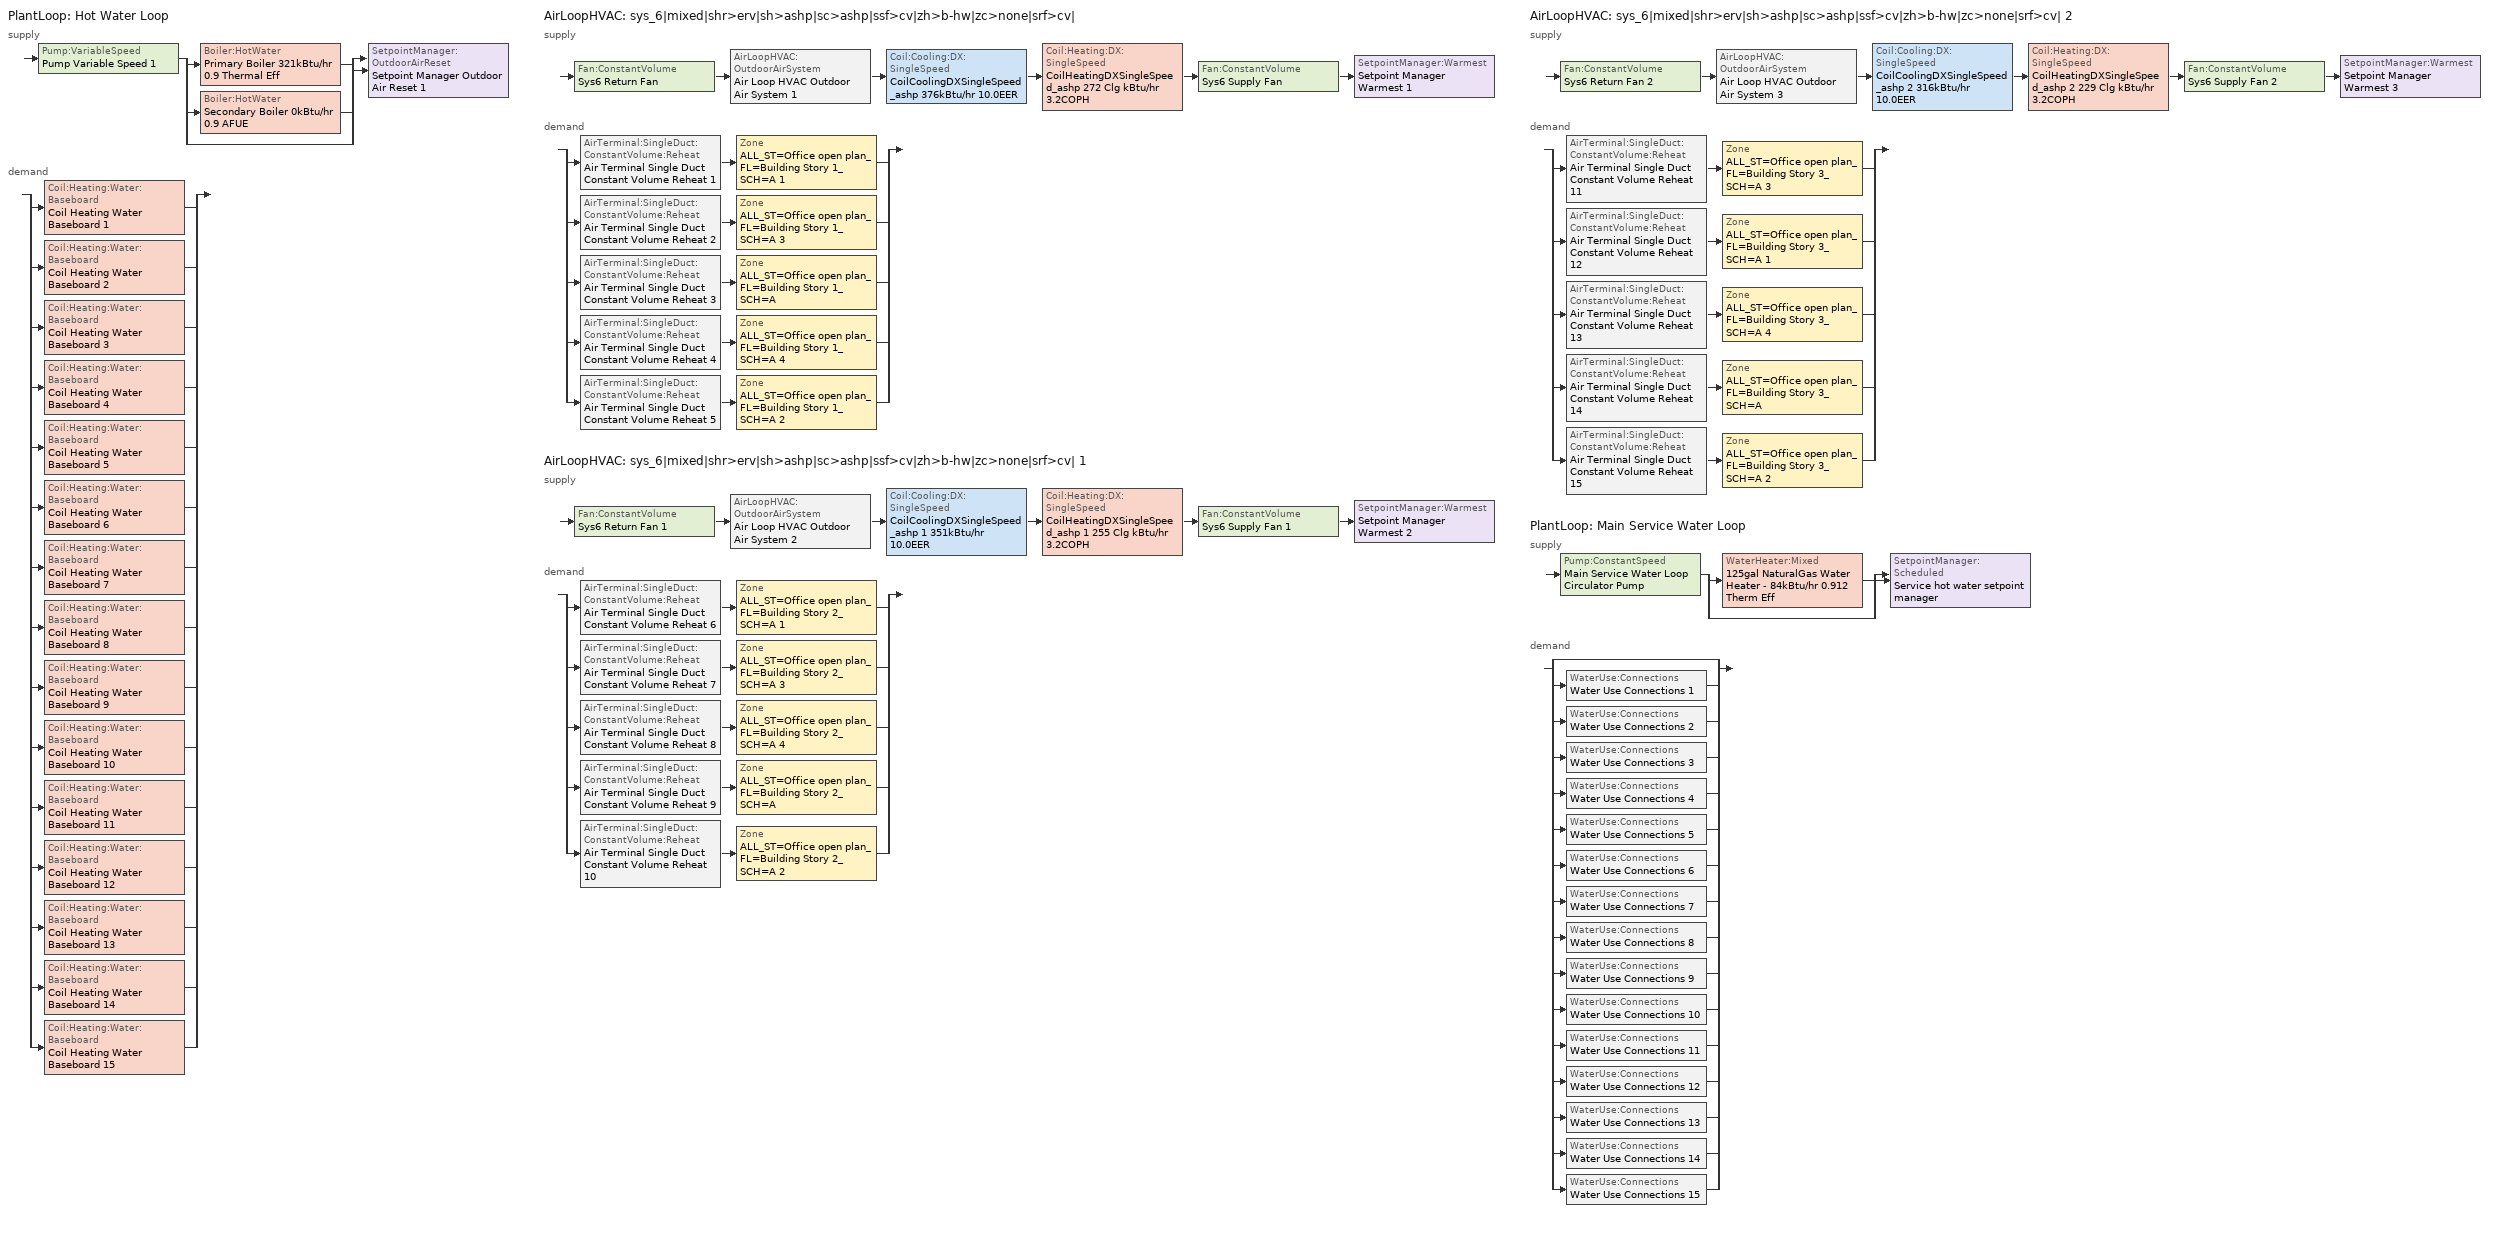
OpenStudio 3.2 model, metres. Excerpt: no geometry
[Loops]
PlantLoop 'Hot Water Loop'
 supply: Pump:VariableSpeed 'Pump Variable Speed 1' > split
  | Boiler:HotWater 'Primary Boiler 321kBtu/hr 0.9 Thermal Eff'
  | Boiler:HotWater 'Secondary Boiler 0kBtu/hr 0.9 AFUE'
  | bypass
  join > SetpointManager:OutdoorAirReset 'Setpoint Manager Outdoor Air Reset 1'
 demand: split
  | Coil:Heating:Water:Baseboard 'Coil Heating Water Baseboard 1'
  | Coil:Heating:Water:Baseboard 'Coil Heating Water Baseboard 2'
  | Coil:Heating:Water:Baseboard 'Coil Heating Water Baseboard 3'
  | Coil:Heating:Water:Baseboard 'Coil Heating Water Baseboard 4'
  | Coil:Heating:Water:Baseboard 'Coil Heating Water Baseboard 5'
  | Coil:Heating:Water:Baseboard 'Coil Heating Water Baseboard 6'
  | Coil:Heating:Water:Baseboard 'Coil Heating Water Baseboard 7'
  | Coil:Heating:Water:Baseboard 'Coil Heating Water Baseboard 8'
  | Coil:Heating:Water:Baseboard 'Coil Heating Water Baseboard 9'
  | Coil:Heating:Water:Baseboard 'Coil Heating Water Baseboard 10'
  | Coil:Heating:Water:Baseboard 'Coil Heating Water Baseboard 11'
  | Coil:Heating:Water:Baseboard 'Coil Heating Water Baseboard 12'
  | Coil:Heating:Water:Baseboard 'Coil Heating Water Baseboard 13'
  | Coil:Heating:Water:Baseboard 'Coil Heating Water Baseboard 14'
  | Coil:Heating:Water:Baseboard 'Coil Heating Water Baseboard 15'
AirLoopHVAC 'sys_6|mixed|shr>erv|sh>ashp|sc>ashp|ssf>cv|zh>b-hw|zc>none|srf>cv|'
 supply: Fan:ConstantVolume 'Sys6 Return Fan' > AirLoopHVAC:OutdoorAirSystem 'Air Loop HVAC Outdoor Air System 1' > Coil:Cooling:DX:SingleSpeed 'CoilCoolingDXSingleSpeed_ashp 376kBtu/hr 10.0EER' > Coil:Heating:DX:SingleSpeed 'CoilHeatingDXSingleSpeed_ashp 272 Clg kBtu/hr 3.2COPH' > Fan:ConstantVolume 'Sys6 Supply Fan' > SetpointManager:Warmest 'Setpoint Manager Warmest 1'
 demand: split
  | AirTerminal:SingleDuct:ConstantVolume:Reheat 'Air Terminal Single Duct Constant Volume Reheat 1' > Zone 'ALL_ST=Office open plan_FL=Building Story 1_SCH=A 1'
  | AirTerminal:SingleDuct:ConstantVolume:Reheat 'Air Terminal Single Duct Constant Volume Reheat 2' > Zone 'ALL_ST=Office open plan_FL=Building Story 1_SCH=A 3'
  | AirTerminal:SingleDuct:ConstantVolume:Reheat 'Air Terminal Single Duct Constant Volume Reheat 3' > Zone 'ALL_ST=Office open plan_FL=Building Story 1_SCH=A'
  | AirTerminal:SingleDuct:ConstantVolume:Reheat 'Air Terminal Single Duct Constant Volume Reheat 4' > Zone 'ALL_ST=Office open plan_FL=Building Story 1_SCH=A 4'
  | AirTerminal:SingleDuct:ConstantVolume:Reheat 'Air Terminal Single Duct Constant Volume Reheat 5' > Zone 'ALL_ST=Office open plan_FL=Building Story 1_SCH=A 2'
AirLoopHVAC 'sys_6|mixed|shr>erv|sh>ashp|sc>ashp|ssf>cv|zh>b-hw|zc>none|srf>cv| 1'
 supply: Fan:ConstantVolume 'Sys6 Return Fan 1' > AirLoopHVAC:OutdoorAirSystem 'Air Loop HVAC Outdoor Air System 2' > Coil:Cooling:DX:SingleSpeed 'CoilCoolingDXSingleSpeed_ashp 1 351kBtu/hr 10.0EER' > Coil:Heating:DX:SingleSpeed 'CoilHeatingDXSingleSpeed_ashp 1 255 Clg kBtu/hr 3.2COPH' > Fan:ConstantVolume 'Sys6 Supply Fan 1' > SetpointManager:Warmest 'Setpoint Manager Warmest 2'
 demand: split
  | AirTerminal:SingleDuct:ConstantVolume:Reheat 'Air Terminal Single Duct Constant Volume Reheat 6' > Zone 'ALL_ST=Office open plan_FL=Building Story 2_SCH=A 1'
  | AirTerminal:SingleDuct:ConstantVolume:Reheat 'Air Terminal Single Duct Constant Volume Reheat 7' > Zone 'ALL_ST=Office open plan_FL=Building Story 2_SCH=A 3'
  | AirTerminal:SingleDuct:ConstantVolume:Reheat 'Air Terminal Single Duct Constant Volume Reheat 8' > Zone 'ALL_ST=Office open plan_FL=Building Story 2_SCH=A 4'
  | AirTerminal:SingleDuct:ConstantVolume:Reheat 'Air Terminal Single Duct Constant Volume Reheat 9' > Zone 'ALL_ST=Office open plan_FL=Building Story 2_SCH=A'
  | AirTerminal:SingleDuct:ConstantVolume:Reheat 'Air Terminal Single Duct Constant Volume Reheat 10' > Zone 'ALL_ST=Office open plan_FL=Building Story 2_SCH=A 2'
AirLoopHVAC 'sys_6|mixed|shr>erv|sh>ashp|sc>ashp|ssf>cv|zh>b-hw|zc>none|srf>cv| 2'
 supply: Fan:ConstantVolume 'Sys6 Return Fan 2' > AirLoopHVAC:OutdoorAirSystem 'Air Loop HVAC Outdoor Air System 3' > Coil:Cooling:DX:SingleSpeed 'CoilCoolingDXSingleSpeed_ashp 2 316kBtu/hr 10.0EER' > Coil:Heating:DX:SingleSpeed 'CoilHeatingDXSingleSpeed_ashp 2 229 Clg kBtu/hr 3.2COPH' > Fan:ConstantVolume 'Sys6 Supply Fan 2' > SetpointManager:Warmest 'Setpoint Manager Warmest 3'
 demand: split
  | AirTerminal:SingleDuct:ConstantVolume:Reheat 'Air Terminal Single Duct Constant Volume Reheat 11' > Zone 'ALL_ST=Office open plan_FL=Building Story 3_SCH=A 3'
  | AirTerminal:SingleDuct:ConstantVolume:Reheat 'Air Terminal Single Duct Constant Volume Reheat 12' > Zone 'ALL_ST=Office open plan_FL=Building Story 3_SCH=A 1'
  | AirTerminal:SingleDuct:ConstantVolume:Reheat 'Air Terminal Single Duct Constant Volume Reheat 13' > Zone 'ALL_ST=Office open plan_FL=Building Story 3_SCH=A 4'
  | AirTerminal:SingleDuct:ConstantVolume:Reheat 'Air Terminal Single Duct Constant Volume Reheat 14' > Zone 'ALL_ST=Office open plan_FL=Building Story 3_SCH=A'
  | AirTerminal:SingleDuct:ConstantVolume:Reheat 'Air Terminal Single Duct Constant Volume Reheat 15' > Zone 'ALL_ST=Office open plan_FL=Building Story 3_SCH=A 2'
PlantLoop 'Main Service Water Loop'
 supply: Pump:ConstantSpeed 'Main Service Water Loop Circulator Pump' > split
  | WaterHeater:Mixed '125gal NaturalGas Water Heater - 84kBtu/hr 0.912 Therm Eff'
  | bypass
  join > SetpointManager:Scheduled 'Service hot water setpoint manager'
 demand: split
  | bypass
  | WaterUse:Connections 'Water Use Connections 1'
  | WaterUse:Connections 'Water Use Connections 2'
  | WaterUse:Connections 'Water Use Connections 3'
  | WaterUse:Connections 'Water Use Connections 4'
  | WaterUse:Connections 'Water Use Connections 5'
  | WaterUse:Connections 'Water Use Connections 6'
  | WaterUse:Connections 'Water Use Connections 7'
  | WaterUse:Connections 'Water Use Connections 8'
  | WaterUse:Connections 'Water Use Connections 9'
  | WaterUse:Connections 'Water Use Connections 10'
  | WaterUse:Connections 'Water Use Connections 11'
  | WaterUse:Connections 'Water Use Connections 12'
  | WaterUse:Connections 'Water Use Connections 13'
  | WaterUse:Connections 'Water Use Connections 14'
  | WaterUse:Connections 'Water Use Connections 15'
[Sizing:Zone] Zone Cooling Design Supply Air Temperature Input Method=TemperatureDifference; Zone Cooling Design Supply Air Temperature {C}=14; Zone Cooling Design Supply Air Temperature Difference {deltaC}=11; Zone Heating Design Supply Air Temperature Input Method=TemperatureDifference; Zone Heating Design Supply Air Temperature {C}=40; Zone Heating Design Supply Air Temperature Difference {deltaC}=21; Zone Cooling Design Supply Air Humidity Ratio {kg-H2O/kg-air}=0.0085; Zone Heating Design Supply Air Humidity Ratio {kg-H2O/kg-air}=0.008; Zone Heating Sizing Factor=1.3; Zone Cooling Sizing Factor=1; Cooling Design Air Flow Method=DesignDay; Heating Design Air Flow Method=DesignDay; Account for Dedicated Outdoor Air System=No; Dedicated Outdoor Air System Control Strategy=NeutralSupplyAir; Dedicated Outdoor Air Low Setpoint Temperature for Design {C}=autosize; Dedicated Outdoor Air High Setpoint Temperature for Design {C}=autosize
ALL_ST=Office open plan_FL=Building Story 2_SCH=A; ALL_ST=Office open plan_FL=Building Story 2_SCH=A 1; ALL_ST=Office open plan_FL=Building Story 1_SCH=A; ALL_ST=Office open plan_FL=Building Story 1_SCH=A 1; ALL_ST=Office open plan_FL=Building Story 3_SCH=A; ALL_ST=Office open plan_FL=Building Story 2_SCH=A 2; ALL_ST=Office open plan_FL=Building Story 2_SCH=A 3; ALL_ST=Office open plan_FL=Building Story 1_SCH=A 2; ALL_ST=Office open plan_FL=Building Story 3_SCH=A 1; ALL_ST=Office open plan_FL=Building Story 1_SCH=A 3; ALL_ST=Office open plan_FL=Building Story 1_SCH=A 4; ALL_ST=Office open plan_FL=Building Story 3_SCH=A 2; ALL_ST=Office open plan_FL=Building Story 2_SCH=A 4; ALL_ST=Office open plan_FL=Building Story 3_SCH=A 3; ALL_ST=Office open plan_FL=Building Story 3_SCH=A 4
[Zone equipment]
ALL_ST=Office open plan_FL=Building Story 2_SCH=A: Zone HVAC Baseboard Convective Water 9, Air Terminal Single Duct Constant Volume Reheat 9
ALL_ST=Office open plan_FL=Building Story 2_SCH=A 1: Zone HVAC Baseboard Convective Water 6, Air Terminal Single Duct Constant Volume Reheat 6
ALL_ST=Office open plan_FL=Building Story 1_SCH=A: Zone HVAC Baseboard Convective Water 3, Air Terminal Single Duct Constant Volume Reheat 3
ALL_ST=Office open plan_FL=Building Story 1_SCH=A 1: Zone HVAC Baseboard Convective Water 1, Air Terminal Single Duct Constant Volume Reheat 1
ALL_ST=Office open plan_FL=Building Story 3_SCH=A: Zone HVAC Baseboard Convective Water 14, Air Terminal Single Duct Constant Volume Reheat 14
ALL_ST=Office open plan_FL=Building Story 2_SCH=A 2: Zone HVAC Baseboard Convective Water 10, Air Terminal Single Duct Constant Volume Reheat 10
ALL_ST=Office open plan_FL=Building Story 2_SCH=A 3: Zone HVAC Baseboard Convective Water 7, Air Terminal Single Duct Constant Volume Reheat 7
ALL_ST=Office open plan_FL=Building Story 1_SCH=A 2: Zone HVAC Baseboard Convective Water 5, Air Terminal Single Duct Constant Volume Reheat 5
ALL_ST=Office open plan_FL=Building Story 3_SCH=A 1: Zone HVAC Baseboard Convective Water 12, Air Terminal Single Duct Constant Volume Reheat 12
ALL_ST=Office open plan_FL=Building Story 1_SCH=A 3: Zone HVAC Baseboard Convective Water 2, Air Terminal Single Duct Constant Volume Reheat 2
ALL_ST=Office open plan_FL=Building Story 1_SCH=A 4: Zone HVAC Baseboard Convective Water 4, Air Terminal Single Duct Constant Volume Reheat 4
ALL_ST=Office open plan_FL=Building Story 3_SCH=A 2: Zone HVAC Baseboard Convective Water 15, Air Terminal Single Duct Constant Volume Reheat 15
ALL_ST=Office open plan_FL=Building Story 2_SCH=A 4: Zone HVAC Baseboard Convective Water 8, Air Terminal Single Duct Constant Volume Reheat 8
ALL_ST=Office open plan_FL=Building Story 3_SCH=A 3: Zone HVAC Baseboard Convective Water 11, Air Terminal Single Duct Constant Volume Reheat 11
ALL_ST=Office open plan_FL=Building Story 3_SCH=A 4: Zone HVAC Baseboard Convective Water 13, Air Terminal Single Duct Constant Volume Reheat 13
[PlantLoop] Glycol Concentration=0; Plant Loop Volume {m3}=Autocalculate; Load Distribution Scheme=Optimal
Name | Fluid Type | Maximum Loop Temperature {C} | Minimum Loop Temperature {C}
Hot Water Loop | Water
Main Service Water Loop |  | 60 | 10
[Sizing:Plant] Loop Type=Heating; Sizing Option=NonCoincident; Zone Timesteps in Averaging Window=1; Coincident Sizing Factor Mode=None
Name | Design Loop Exit Temperature {C} | Loop Design Temperature Difference {deltaC}
Hot Water Loop | 82 | 16
Main Service Water Loop | 60 | 5
[Pump:VariableSpeed]
Pump Variable Speed 1: Motor Efficiency=0.855; Pump Control Type=Intermittent; Skin Loss Radiative Fraction=0.5; Design Power Sizing Method=PowerPerFlowPerPressure; Design Electric Power per Unit Flow Rate {W/(m3/s)}=348701.1; Design Shaft Power per Unit Flow Rate per Unit Head {W-s/m3-Pa}=1.43472; Design Minimum Flow Rate Fraction=0
[Boiler:HotWater] Fuel Type=NaturalGas; Nominal Thermal Efficiency=0.9; Normalized Boiler Efficiency Curve=BOILER-EFFFPLR-NECB2011; Water Outlet Upper Temperature Limit {C}=99; Boiler Flow Mode=ConstantFlow; Parasitic Electric Load {W}=0; Sizing Factor=1
Name | Nominal Capacity {W}
Primary Boiler 321kBtu/hr 0.9 Thermal Eff | 94017
Secondary Boiler 0kBtu/hr 0.9 AFUE | 0.001
[SetpointManager:OutdoorAirReset]
Setpoint Manager Outdoor Air Reset 1: Control Variable=Temperature; Setpoint at Outdoor Low Temperature {C}=82; Outdoor Low Temperature {C}=-16; Setpoint at Outdoor High Temperature {C}=60; Outdoor High Temperature {C}=0
[AirLoopHVAC] Design Supply Air Flow Rate {m3/s}=autosize; Design Return Air Flow Fraction of Supply Air Flow=1
Name | Availability Schedule
sys_6|mixed|shr>erv|sh>ashp|sc>ashp|ssf>cv|zh>b-hw|zc>none|srf>cv| | sys_6|mixed|shr>none|sh>ashp|sc>ashp|ssf>cv|zh>b-hw|zc>none|srf>cv| Occ Sch
sys_6|mixed|shr>erv|sh>ashp|sc>ashp|ssf>cv|zh>b-hw|zc>none|srf>cv| 1 | sys_6|mixed|shr>none|sh>ashp|sc>ashp|ssf>cv|zh>b-hw|zc>none|srf>cv| 1 Occ Sch
sys_6|mixed|shr>erv|sh>ashp|sc>ashp|ssf>cv|zh>b-hw|zc>none|srf>cv| 2 | sys_6|mixed|shr>none|sh>ashp|sc>ashp|ssf>cv|zh>b-hw|zc>none|srf>cv| 2 Occ Sch
[Sizing:System] Type of Load to Size On=Sensible; Design Outdoor Air Flow Rate {m3/s}=Autosize; Central Heating Maximum System Air Flow Ratio=0.3; Preheat Design Temperature {C}=7; Preheat Design Humidity Ratio {kg-H2O/kg-Air}=0.008; Precool Design Temperature {C}=12.8; Precool Design Humidity Ratio {kg-H2O/kg-Air}=0.008; Central Cooling Design Supply Air Temperature {C}=13; Central Heating Design Supply Air Temperature {C}=13.1; Sizing Option=NonCoincident; 100% Outdoor Air in Cooling=No; 100% Outdoor Air in Heating=No; Central Cooling Design Supply Air Humidity Ratio {kg-H2O/kg-Air}=0.0085; Central Heating Design Supply Air Humidity Ratio {kg-H2O/kg-Air}=0.008; Cooling Design Air Flow Method=DesignDay; Cooling Design Air Flow Rate {m3/s}=0; Heating Design Air Flow Method=DesignDay; Heating Design Air Flow Rate {m3/s}=0; System Outdoor Air Method=ZoneSum; Zone Maximum Outdoor Air Fraction=1; Cooling Supply Air Flow Rate Per Floor Area {m3/s-m2}=0.00996765; Cooling Fraction of Autosized Cooling Supply Air Flow Rate=1; Cooling Supply Air Flow Rate Per Unit Cooling Capacity {m3/s-W}=3.94755e-05; Heating Supply Air Flow Rate Per Floor Area {m3/s-m2}=0.00996765; Heating Fraction of Autosized Heating Supply Air Flow Rate=1; Heating Fraction of Autosized Cooling Supply Air Flow Rate=1; Heating Supply Air Flow Rate Per Unit Heating Capacity {m3/s-W}=3.15882e-05; Cooling Design Capacity Method=CoolingDesignCapacity; Cooling Design Capacity {W}=autosize; Cooling Design Capacity Per Floor Area {W/m2}=234.7; Fraction of Autosized Cooling Design Capacity=1; Heating Design Capacity Method=HeatingDesignCapacity; Heating Design Capacity {W}=autosize; Heating Design Capacity Per Floor Area {W/m2}=157; Fraction of Autosized Heating Design Capacity=1; Central Cooling Capacity Control Method=OnOff
sys_6|mixed|shr>erv|sh>ashp|sc>ashp|ssf>cv|zh>b-hw|zc>none|srf>cv|; sys_6|mixed|shr>erv|sh>ashp|sc>ashp|ssf>cv|zh>b-hw|zc>none|srf>cv| 1; sys_6|mixed|shr>erv|sh>ashp|sc>ashp|ssf>cv|zh>b-hw|zc>none|srf>cv| 2
[Fan:ConstantVolume] Availability Schedule=Always On Discrete; Fan Total Efficiency=0.39975; Pressure Rise {Pa}=640; Maximum Flow Rate {m3/s}=AutoSize; Motor Efficiency=0.615
Sys6 Supply Fan; Sys6 Return Fan; Sys6 Supply Fan 1; Sys6 Return Fan 1; Sys6 Supply Fan 2; Sys6 Return Fan 2
[Coil:Heating:DX:SingleSpeed] Availability Schedule=Always On Discrete; Rated Air Flow Rate {m3/s}=Autosize; Rated Supply Fan Power Per Volume Flow Rate {W/(m3/s)}=773.3; Total Heating Capacity Function of Temperature Curve=DXHEAT-NECB2011-REF-CAPFT; Total Heating Capacity Function of Flow Fraction Curve=DXHEAT-NECB2011-REF-CAPFFLOW; Energy Input Ratio Function of Temperature Curve=DXHEAT-NECB2011-REF-EIRFT; Energy Input Ratio Function of Flow Fraction Curve=DXHEAT-NECB2011-REF-EIRFFLOW; Part Load Fraction Correlation Curve=DXHEAT-NECB2011-REF-PLFFPLR; Minimum Outdoor Dry-Bulb Temperature for Compressor Operation {C}=-10; Defrost Strategy=Resistive; Defrost Control=Timed; Defrost Time Period Fraction=0.166667; Resistive Defrost Heater Capacity {W}=2000
Name | Rated Total Heating Capacity {W} | Rated COP {W/W}
CoilHeatingDXSingleSpeed_ashp 272 Clg kBtu/hr 3.2COPH | 79782.3 | 3.52733
CoilHeatingDXSingleSpeed_ashp 1 255 Clg kBtu/hr 3.2COPH | 74587.9 | 3.51893
CoilHeatingDXSingleSpeed_ashp 2 229 Clg kBtu/hr 3.2COPH | 67111.7 | 3.50685
[Coil:Cooling:DX:SingleSpeed] Availability Schedule=Always On Discrete; Rated Total Cooling Capacity {W}=autosize; Rated Sensible Heat Ratio=autosize; Rated COP {W/W}=3.46588; Rated Air Flow Rate {m3/s}=autosize; Rated Evaporator Fan Power Per Volume Flow Rate {W/(m3/s)}=773.3; Total Cooling Capacity Function of Temperature Curve=DXCOOL-NECB2011-REF-CAPFT; Total Cooling Capacity Function of Flow Fraction Curve=DXCOOL-NECB2011-REF-CAPFFLOW; Energy Input Ratio Function of Temperature Curve=DXCOOL-NECB2011-REF-COOLEIRFT; Energy Input Ratio Function of Flow Fraction Curve=DXCOOL-NECB2011-REF-COOLEIRFFLOW; Part Load Fraction Correlation Curve=DXCOOL-NECB2011-REF-COOLPLFFPLR; Minimum Outdoor Dry-Bulb Temperature for Compressor Operation {C}=-25; Condenser Type=AirCooled; Evaporative Condenser Effectiveness=0; Evaporative Condenser Air Flow Rate {m3/s}=Autosize; Evaporative Condenser Pump Rated Power Consumption {W}=Autosize; Crankcase Heater Capacity {W}=0; Maximum Outdoor Dry-Bulb Temperature for Crankcase Heater Operation {C}=0; Basin Heater Capacity {W/K}=0; Basin Heater Setpoint Temperature {C}=10
CoilCoolingDXSingleSpeed_ashp 376kBtu/hr 10.0EER; CoilCoolingDXSingleSpeed_ashp 1 351kBtu/hr 10.0EER; CoilCoolingDXSingleSpeed_ashp 2 316kBtu/hr 10.0EER
[Controller:OutdoorAir] Minimum Outdoor Air Flow Rate {m3/s}=autosize; Maximum Outdoor Air Flow Rate {m3/s}=Autosize; Economizer Control Type=DifferentialEnthalpy; Economizer Control Action Type=ModulateFlow; Lockout Type=NoLockout; Minimum Limit Type=FixedMinimum; High Humidity Control=No; Heat Recovery Bypass Control Type=BypassWhenOAFlowGreaterThanMinimum
Name | Minimum Outdoor Air Schedule | Controller Mechanical Ventilation
Controller Outdoor Air 1 | sys_6|mixed|shr>none|sh>ashp|sc>ashp|ssf>cv|zh>b-hw|zc>none|srf>cv| Occ Sch | Controller Mechanical Ventilation 1
Controller Outdoor Air 2 | sys_6|mixed|shr>none|sh>ashp|sc>ashp|ssf>cv|zh>b-hw|zc>none|srf>cv| 1 Occ Sch | Controller Mechanical Ventilation 2
Controller Outdoor Air 3 | sys_6|mixed|shr>none|sh>ashp|sc>ashp|ssf>cv|zh>b-hw|zc>none|srf>cv| 2 Occ Sch | Controller Mechanical Ventilation 3
[Controller:MechanicalVentilation] Availability Schedule=Always On Discrete; System Outdoor Air Method=ZoneSum
Controller Mechanical Ventilation 1; Controller Mechanical Ventilation 2; Controller Mechanical Ventilation 3
[AirLoopHVAC:OutdoorAirSystem]
Name | Controller
Air Loop HVAC Outdoor Air System 1 | Controller Outdoor Air 1
Air Loop HVAC Outdoor Air System 2 | Controller Outdoor Air 2
Air Loop HVAC Outdoor Air System 3 | Controller Outdoor Air 3
[SetpointManager:Warmest] Control Variable=Temperature; Minimum Setpoint Temperature {C}=13; Maximum Setpoint Temperature {C}=24; Strategy=MaximumTemperature
Setpoint Manager Warmest 1; Setpoint Manager Warmest 2; Setpoint Manager Warmest 3
[Coil:Heating:Water:Baseboard] Heating Design Capacity Method=HeatingDesignCapacity; Heating Design Capacity {W}=autosize; Heating Design Capacity Per Floor Area {W/m2}=0; Fraction of Autosized Heating Design Capacity=0.8
Coil Heating Water Baseboard 1; Coil Heating Water Baseboard 2; Coil Heating Water Baseboard 3; Coil Heating Water Baseboard 4; Coil Heating Water Baseboard 5; Coil Heating Water Baseboard 6; Coil Heating Water Baseboard 7; Coil Heating Water Baseboard 8; Coil Heating Water Baseboard 9; Coil Heating Water Baseboard 10; Coil Heating Water Baseboard 11; Coil Heating Water Baseboard 12; Coil Heating Water Baseboard 13; Coil Heating Water Baseboard 14; Coil Heating Water Baseboard 15
[ZoneHVAC:Baseboard:Convective:Water] Availability Schedule=Always On Discrete
Name | Heating Coil
Zone HVAC Baseboard Convective Water 1 | Coil Heating Water Baseboard 1
Zone HVAC Baseboard Convective Water 2 | Coil Heating Water Baseboard 2
Zone HVAC Baseboard Convective Water 3 | Coil Heating Water Baseboard 3
Zone HVAC Baseboard Convective Water 4 | Coil Heating Water Baseboard 4
Zone HVAC Baseboard Convective Water 5 | Coil Heating Water Baseboard 5
Zone HVAC Baseboard Convective Water 6 | Coil Heating Water Baseboard 6
Zone HVAC Baseboard Convective Water 7 | Coil Heating Water Baseboard 7
Zone HVAC Baseboard Convective Water 8 | Coil Heating Water Baseboard 8
Zone HVAC Baseboard Convective Water 9 | Coil Heating Water Baseboard 9
Zone HVAC Baseboard Convective Water 10 | Coil Heating Water Baseboard 10
Zone HVAC Baseboard Convective Water 11 | Coil Heating Water Baseboard 11
Zone HVAC Baseboard Convective Water 12 | Coil Heating Water Baseboard 12
Zone HVAC Baseboard Convective Water 13 | Coil Heating Water Baseboard 13
Zone HVAC Baseboard Convective Water 14 | Coil Heating Water Baseboard 14
Zone HVAC Baseboard Convective Water 15 | Coil Heating Water Baseboard 15
[Coil:Heating:Gas] Availability Schedule=Always On Discrete; Gas Burner Efficiency=0.95; Nominal Capacity {W}=AutoSize; Parasitic Electric Load {W}=0; Part Load Fraction Correlation Curve=FURNACE-EFFPLR-NECB2011; Parasitic Gas Load {W}=0
Coil Heating Gas 1; Coil Heating Gas 2; Coil Heating Gas 3; Coil Heating Gas 4; Coil Heating Gas 5; Coil Heating Gas 6; Coil Heating Gas 7; Coil Heating Gas 8; Coil Heating Gas 9; Coil Heating Gas 10; Coil Heating Gas 11; Coil Heating Gas 12; Coil Heating Gas 13; Coil Heating Gas 14; Coil Heating Gas 15
[AirTerminal:SingleDuct:ConstantVolume:Reheat] Availability Schedule=Always On Discrete; Maximum Air Flow Rate {m3/s}=autosize; Maximum Hot Water or Steam Flow Rate {m3/s}=autosize; Minimum Hot Water or Steam Flow Rate {m3/s}=0; Convergence Tolerance=0.001; Maximum Reheat Air Temperature {C}=35
Name | Reheat Coil
Air Terminal Single Duct Constant Volume Reheat 1 | Coil Heating Gas 1
Air Terminal Single Duct Constant Volume Reheat 2 | Coil Heating Gas 2
Air Terminal Single Duct Constant Volume Reheat 3 | Coil Heating Gas 3
Air Terminal Single Duct Constant Volume Reheat 4 | Coil Heating Gas 4
Air Terminal Single Duct Constant Volume Reheat 5 | Coil Heating Gas 5
Air Terminal Single Duct Constant Volume Reheat 6 | Coil Heating Gas 6
Air Terminal Single Duct Constant Volume Reheat 7 | Coil Heating Gas 7
Air Terminal Single Duct Constant Volume Reheat 8 | Coil Heating Gas 8
Air Terminal Single Duct Constant Volume Reheat 9 | Coil Heating Gas 9
Air Terminal Single Duct Constant Volume Reheat 10 | Coil Heating Gas 10
Air Terminal Single Duct Constant Volume Reheat 11 | Coil Heating Gas 11
Air Terminal Single Duct Constant Volume Reheat 12 | Coil Heating Gas 12
Air Terminal Single Duct Constant Volume Reheat 13 | Coil Heating Gas 13
Air Terminal Single Duct Constant Volume Reheat 14 | Coil Heating Gas 14
Air Terminal Single Duct Constant Volume Reheat 15 | Coil Heating Gas 15
[SetpointManager:Scheduled]
Service hot water setpoint manager: Control Variable=Temperature; Schedule=Service Water Loop Temp - 140F
[Pump:ConstantSpeed]
Main Service Water Loop Circulator Pump: Rated Flow Rate {m3/s}=autosize; Rated Pump Head {Pa}=86956.2; Rated Power Consumption {W}=autosize; Motor Efficiency=0.7; Fraction of Motor Inefficiencies to Fluid Stream=0; Pump Control Type=Intermittent; Design Power Sizing Method=PowerPerFlowPerPressure; Design Electric Power per Unit Flow Rate {W/(m3/s)}=348701.1; Design Shaft Power per Unit Flow Rate per Unit Head {W-s/m3-Pa}=1.28205
[WaterHeater:Mixed]
125gal NaturalGas Water Heater - 84kBtu/hr 0.912 Therm Eff: Tank Volume {m3}=0.471545; Setpoint Temperature Schedule=Service Water Loop Temp - 140F; Deadband Temperature Difference {deltaC}=2; Maximum Temperature Limit {C}=60; Heater Control Type=Cycle; Heater Maximum Capacity {W}=24638.2; Heater Fuel Type=NaturalGas; Heater Thermal Efficiency=0.911986; Part Load Factor Curve=SWH-EFFFPLR-NECB2011; Off Cycle Parasitic Fuel Consumption Rate {W}=58.6905; Off Cycle Parasitic Fuel Type=NaturalGas; Off Cycle Parasitic Heat Fraction to Tank=0.8; On Cycle Parasitic Fuel Consumption Rate {W}=58.6905; On Cycle Parasitic Fuel Type=NaturalGas; On Cycle Parasitic Heat Fraction to Tank=0; Ambient Temperature Indicator=Schedule; Ambient Temperature Schedule=Water Heater Ambient Temp Schedule - 70.0f; Off Cycle Loss Coefficient to Ambient Temperature {W/K}=7.59359; On Cycle Loss Coefficient to Ambient Temperature {W/K}=7.59359; Use Side Effectiveness=1; Source Side Effectiveness=1; Use Side Design Flow Rate {m3/s}=autosize; Source Side Design Flow Rate {m3/s}=autosize; Indirect Water Heating Recovery Time {hr}=1.5; Source Side Flow Control Mode=IndirectHeatPrimarySetpoint
[WaterHeater:Sizing]
125gal NaturalGas Water Heater - 84kBtu/hr 0.912 Therm Eff: Design Mode=PeakDraw; Time Storage Can Meet Peak Draw {hr}=0.538503; Time for Tank Recovery {hr}=0; Nominal Tank Volume for Autosizing Plant Connections {m3}=1
[WaterUse:Connections] Drain Water Heat Exchanger Type=None; Drain Water Heat Exchanger Destination=Plant
Name | Water Use Equipment Name 1
Water Use Connections 1 | Core_bottom Service Water Use 0.37gal/min
Water Use Connections 2 | Core_mid Service Water Use 0.37gal/min
Water Use Connections 3 | Core_top Service Water Use 0.37gal/min
Water Use Connections 4 | Perimeter_bot_zn_1 Service Water Use 0.08gal/min
Water Use Connections 5 | Perimeter_bot_zn_2 Service Water Use 0.05gal/min
Water Use Connections 6 | Perimeter_bot_zn_3 Service Water Use 0.08gal/min
Water Use Connections 7 | Perimeter_bot_zn_4 Service Water Use 0.05gal/min
Water Use Connections 8 | Perimeter_mid_zn_1 Service Water Use 0.08gal/min
Water Use Connections 9 | Perimeter_mid_zn_2 Service Water Use 0.05gal/min
Water Use Connections 10 | Perimeter_mid_zn_3 Service Water Use 0.08gal/min
Water Use Connections 11 | Perimeter_mid_zn_4 Service Water Use 0.05gal/min
Water Use Connections 12 | Perimeter_top_zn_1 Service Water Use 0.08gal/min
Water Use Connections 13 | Perimeter_top_zn_2 Service Water Use 0.05gal/min
Water Use Connections 14 | Perimeter_top_zn_3 Service Water Use 0.08gal/min
Water Use Connections 15 | Perimeter_top_zn_4 Service Water Use 0.05gal/min
[WaterUse:Equipment:Definition]
Name | Peak Flow Rate {m3/s} | Target Temperature Schedule | Sensible Fraction Schedule | Latent Fraction Schedule
Core_bottom Service Water Use Def 0.37gal/min | 2.35071e-05 | Schedule Ruleset 5 | Schedule Ruleset 3 | Schedule Ruleset 4
Core_mid Service Water Use Def 0.37gal/min | 2.35071e-05 | Schedule Ruleset 8 | Schedule Ruleset 6 | Schedule Ruleset 7
Core_top Service Water Use Def 0.37gal/min | 2.35071e-05 | Schedule Ruleset 11 | Schedule Ruleset 9 | Schedule Ruleset 10
Perimeter_bot_zn_1 Service Water Use Def 0.08gal/min | 4.9555e-06 | Schedule Ruleset 14 | Schedule Ruleset 12 | Schedule Ruleset 13
Perimeter_bot_zn_2 Service Water Use Def 0.05gal/min | 3.13724e-06 | Schedule Ruleset 17 | Schedule Ruleset 15 | Schedule Ruleset 16
Perimeter_bot_zn_3 Service Water Use Def 0.08gal/min | 4.9555e-06 | Schedule Ruleset 20 | Schedule Ruleset 18 | Schedule Ruleset 19
Perimeter_bot_zn_4 Service Water Use Def 0.05gal/min | 3.13703e-06 | Schedule Ruleset 23 | Schedule Ruleset 21 | Schedule Ruleset 22
Perimeter_mid_zn_1 Service Water Use Def 0.08gal/min | 4.9555e-06 | Schedule Ruleset 26 | Schedule Ruleset 24 | Schedule Ruleset 25
Perimeter_mid_zn_2 Service Water Use Def 0.05gal/min | 3.13724e-06 | Schedule Ruleset 29 | Schedule Ruleset 27 | Schedule Ruleset 28
Perimeter_mid_zn_3 Service Water Use Def 0.08gal/min | 4.9555e-06 | Schedule Ruleset 32 | Schedule Ruleset 30 | Schedule Ruleset 31
Perimeter_mid_zn_4 Service Water Use Def 0.05gal/min | 3.13703e-06 | Schedule Ruleset 35 | Schedule Ruleset 33 | Schedule Ruleset 34
Perimeter_top_zn_1 Service Water Use Def 0.08gal/min | 4.9555e-06 | Schedule Ruleset 38 | Schedule Ruleset 36 | Schedule Ruleset 37
Perimeter_top_zn_2 Service Water Use Def 0.05gal/min | 3.13724e-06 | Schedule Ruleset 41 | Schedule Ruleset 39 | Schedule Ruleset 40
Perimeter_top_zn_3 Service Water Use Def 0.08gal/min | 4.9555e-06 | Schedule Ruleset 44 | Schedule Ruleset 42 | Schedule Ruleset 43
Perimeter_top_zn_4 Service Water Use Def 0.05gal/min | 3.13703e-06 | Schedule Ruleset 47 | Schedule Ruleset 45 | Schedule Ruleset 46
[WaterUse:Equipment] Flow Rate Fraction Schedule=NECB-A-Service Water Heating
Name | Water Use Equipment Definition | Space
Core_bottom Service Water Use 0.37gal/min | Core_bottom Service Water Use Def 0.37gal/min | Core_bottom
Core_mid Service Water Use 0.37gal/min | Core_mid Service Water Use Def 0.37gal/min | Core_mid
Core_top Service Water Use 0.37gal/min | Core_top Service Water Use Def 0.37gal/min | Core_top
Perimeter_bot_zn_1 Service Water Use 0.08gal/min | Perimeter_bot_zn_1 Service Water Use Def 0.08gal/min | Perimeter_bot_ZN_1
Perimeter_bot_zn_2 Service Water Use 0.05gal/min | Perimeter_bot_zn_2 Service Water Use Def 0.05gal/min | Perimeter_bot_ZN_2
Perimeter_bot_zn_3 Service Water Use 0.08gal/min | Perimeter_bot_zn_3 Service Water Use Def 0.08gal/min | Perimeter_bot_ZN_3
Perimeter_bot_zn_4 Service Water Use 0.05gal/min | Perimeter_bot_zn_4 Service Water Use Def 0.05gal/min | Perimeter_bot_ZN_4
Perimeter_mid_zn_1 Service Water Use 0.08gal/min | Perimeter_mid_zn_1 Service Water Use Def 0.08gal/min | Perimeter_mid_ZN_1
Perimeter_mid_zn_2 Service Water Use 0.05gal/min | Perimeter_mid_zn_2 Service Water Use Def 0.05gal/min | Perimeter_mid_ZN_2
Perimeter_mid_zn_3 Service Water Use 0.08gal/min | Perimeter_mid_zn_3 Service Water Use Def 0.08gal/min | Perimeter_mid_ZN_3
Perimeter_mid_zn_4 Service Water Use 0.05gal/min | Perimeter_mid_zn_4 Service Water Use Def 0.05gal/min | Perimeter_mid_ZN_4
Perimeter_top_zn_1 Service Water Use 0.08gal/min | Perimeter_top_zn_1 Service Water Use Def 0.08gal/min | Perimeter_top_ZN_1
Perimeter_top_zn_2 Service Water Use 0.05gal/min | Perimeter_top_zn_2 Service Water Use Def 0.05gal/min | Perimeter_top_ZN_2
Perimeter_top_zn_3 Service Water Use 0.08gal/min | Perimeter_top_zn_3 Service Water Use Def 0.08gal/min | Perimeter_top_ZN_3
Perimeter_top_zn_4 Service Water Use 0.05gal/min | Perimeter_top_zn_4 Service Water Use Def 0.05gal/min | Perimeter_top_ZN_4
[Schedule:Ruleset]
Service Water Loop Temp - 140F: Default Day Schedule=Service Water Loop Temp - 140F Default
Water Heater Ambient Temp Schedule - 70.0f: Default Day Schedule=Water Heater Ambient Temp Schedule - 70.0f Default
Schedule Ruleset 3: Default Day Schedule=Schedule Day 8
Schedule Ruleset 4: Default Day Schedule=Schedule Day 9
Schedule Ruleset 5: Default Day Schedule=Schedule Day 10
NECB-A-Service Water Heating: Default Day Schedule=NECB-A-Service Water Heating Default
Schedule Ruleset 6: Default Day Schedule=Schedule Day 11
Schedule Ruleset 7: Default Day Schedule=Schedule Day 12
Schedule Ruleset 8: Default Day Schedule=Schedule Day 13
Schedule Ruleset 9: Default Day Schedule=Schedule Day 14
Schedule Ruleset 10: Default Day Schedule=Schedule Day 15
Schedule Ruleset 11: Default Day Schedule=Schedule Day 16
Schedule Ruleset 12: Default Day Schedule=Schedule Day 17
Schedule Ruleset 13: Default Day Schedule=Schedule Day 18
Schedule Ruleset 14: Default Day Schedule=Schedule Day 19
Schedule Ruleset 15: Default Day Schedule=Schedule Day 20
Schedule Ruleset 16: Default Day Schedule=Schedule Day 21
Schedule Ruleset 17: Default Day Schedule=Schedule Day 22
Schedule Ruleset 18: Default Day Schedule=Schedule Day 23
Schedule Ruleset 19: Default Day Schedule=Schedule Day 24
Schedule Ruleset 20: Default Day Schedule=Schedule Day 25
Schedule Ruleset 21: Default Day Schedule=Schedule Day 26
Schedule Ruleset 22: Default Day Schedule=Schedule Day 27
Schedule Ruleset 23: Default Day Schedule=Schedule Day 28
Schedule Ruleset 24: Default Day Schedule=Schedule Day 29
Schedule Ruleset 25: Default Day Schedule=Schedule Day 30
Schedule Ruleset 26: Default Day Schedule=Schedule Day 31
Schedule Ruleset 27: Default Day Schedule=Schedule Day 32
Schedule Ruleset 28: Default Day Schedule=Schedule Day 33
Schedule Ruleset 29: Default Day Schedule=Schedule Day 34
Schedule Ruleset 30: Default Day Schedule=Schedule Day 35
Schedule Ruleset 31: Default Day Schedule=Schedule Day 36
Schedule Ruleset 32: Default Day Schedule=Schedule Day 37
Schedule Ruleset 33: Default Day Schedule=Schedule Day 38
Schedule Ruleset 34: Default Day Schedule=Schedule Day 39
Schedule Ruleset 35: Default Day Schedule=Schedule Day 40
Schedule Ruleset 36: Default Day Schedule=Schedule Day 41
Schedule Ruleset 37: Default Day Schedule=Schedule Day 42
Schedule Ruleset 38: Default Day Schedule=Schedule Day 43
Schedule Ruleset 39: Default Day Schedule=Schedule Day 44
Schedule Ruleset 40: Default Day Schedule=Schedule Day 45
Schedule Ruleset 41: Default Day Schedule=Schedule Day 46
Schedule Ruleset 42: Default Day Schedule=Schedule Day 47
Schedule Ruleset 43: Default Day Schedule=Schedule Day 48
Schedule Ruleset 44: Default Day Schedule=Schedule Day 49
Schedule Ruleset 45: Default Day Schedule=Schedule Day 50
Schedule Ruleset 46: Default Day Schedule=Schedule Day 51
Schedule Ruleset 47: Default Day Schedule=Schedule Day 52
sys_6|mixed|shr>none|sh>ashp|sc>ashp|ssf>cv|zh>b-hw|zc>none|srf>cv| Occ Sch: Default Day Schedule=sys_6|mixed|shr>none|sh>ashp|sc>ashp|ssf>cv|zh>b-hw|zc>none|srf>cv| Occ Sch Default; Summer Design Day Schedule=sys_6|mixed|shr>none|sh>ashp|sc>ashp|ssf>cv|zh>b-hw|zc>none|srf>cv| Occ Sch Summer Design Day; Winter Design Day Schedule=sys_6|mixed|shr>none|sh>ashp|sc>ashp|ssf>cv|zh>b-hw|zc>none|srf>cv| Occ Sch Winter Design Day
sys_6|mixed|shr>none|sh>ashp|sc>ashp|ssf>cv|zh>b-hw|zc>none|srf>cv| 1 Occ Sch: Default Day Schedule=sys_6|mixed|shr>none|sh>ashp|sc>ashp|ssf>cv|zh>b-hw|zc>none|srf>cv| 1 Occ Sch Default; Summer Design Day Schedule=sys_6|mixed|shr>none|sh>ashp|sc>ashp|ssf>cv|zh>b-hw|zc>none|srf>cv| 1 Occ Sch Summer Design Day; Winter Design Day Schedule=sys_6|mixed|shr>none|sh>ashp|sc>ashp|ssf>cv|zh>b-hw|zc>none|srf>cv| 1 Occ Sch Winter Design Day
sys_6|mixed|shr>none|sh>ashp|sc>ashp|ssf>cv|zh>b-hw|zc>none|srf>cv| 2 Occ Sch: Default Day Schedule=sys_6|mixed|shr>none|sh>ashp|sc>ashp|ssf>cv|zh>b-hw|zc>none|srf>cv| 2 Occ Sch Default; Summer Design Day Schedule=sys_6|mixed|shr>none|sh>ashp|sc>ashp|ssf>cv|zh>b-hw|zc>none|srf>cv| 2 Occ Sch Summer Design Day; Winter Design Day Schedule=sys_6|mixed|shr>none|sh>ashp|sc>ashp|ssf>cv|zh>b-hw|zc>none|srf>cv| 2 Occ Sch Winter Design Day
[Schedule:Day]
Service Water Loop Temp - 140F Default; Schedule Day 10; Schedule Day 13; Schedule Day 16; Schedule Day 19; Schedule Day 22; Schedule Day 25; Schedule Day 28; Schedule Day 31; Schedule Day 34; Schedule Day 37; Schedule Day 40; Schedule Day 43; Schedule Day 46; Schedule Day 49; Schedule Day 52: 24, 0, 60
Water Heater Ambient Temp Schedule - 70.0f Default: 24, 0, 21.1111
Schedule Day 8; Schedule Day 11; Schedule Day 14; Schedule Day 17; Schedule Day 20; Schedule Day 23; Schedule Day 26; Schedule Day 29; Schedule Day 32; Schedule Day 35; Schedule Day 38; Schedule Day 41; Schedule Day 44; Schedule Day 47; Schedule Day 50: 24, 0, 0.2
Schedule Day 9; NECB-A-Service Water Heating Sat Day; NECB-A-Service Water Heating Sun|Hol Day; Schedule Day 12; Schedule Day 15; Schedule Day 18; Schedule Day 21; Schedule Day 24; Schedule Day 27; Schedule Day 30; Schedule Day 33; Schedule Day 36; Schedule Day 39; Schedule Day 42; Schedule Day 45; Schedule Day 48; Schedule Day 51: 24, 0, 0.05
NECB-A-Service Water Heating Default; NECB-A-Service Water Heating Default|Wkdy Day: 7, 0, 0.05, 8, 0, 0.1, 10, 0, 0.5, 16, 0, 0.9, 17, 0, 0.7, 18, 0, 0.5, 19, 0, 0.3, 22, 0, 0.2, 24, 0, 0.05
sys_6|mixed|shr>none|sh>ashp|sc>ashp|ssf>cv|zh>b-hw|zc>none|srf>cv| Occ Sch Default; sys_6|mixed|shr>none|sh>ashp|sc>ashp|ssf>cv|zh>b-hw|zc>none|srf>cv| 1 Occ Sch Default; sys_6|mixed|shr>none|sh>ashp|sc>ashp|ssf>cv|zh>b-hw|zc>none|srf>cv| 2 Occ Sch Default: 8, 0, 0, 19, 0, 1, 24, 0, 0
sys_6|mixed|shr>none|sh>ashp|sc>ashp|ssf>cv|zh>b-hw|zc>none|srf>cv| Occ Sch Winter Design Day; sys_6|mixed|shr>none|sh>ashp|sc>ashp|ssf>cv|zh>b-hw|zc>none|srf>cv| Occ Sch Summer Design Day; sys_6|mixed|shr>none|sh>ashp|sc>ashp|ssf>cv|zh>b-hw|zc>none|srf>cv| 1 Occ Sch Winter Design Day; sys_6|mixed|shr>none|sh>ashp|sc>ashp|ssf>cv|zh>b-hw|zc>none|srf>cv| 1 Occ Sch Summer Design Day; sys_6|mixed|shr>none|sh>ashp|sc>ashp|ssf>cv|zh>b-hw|zc>none|srf>cv| 2 Occ Sch Winter Design Day; sys_6|mixed|shr>none|sh>ashp|sc>ashp|ssf>cv|zh>b-hw|zc>none|srf>cv| 2 Occ Sch Summer Design Day: 24, 0, 1
sys_6|mixed|shr>none|sh>ashp|sc>ashp|ssf>cv|zh>b-hw|zc>none|srf>cv| Occ Sch Sunday; sys_6|mixed|shr>none|sh>ashp|sc>ashp|ssf>cv|zh>b-hw|zc>none|srf>cv| 1 Occ Sch Sunday; sys_6|mixed|shr>none|sh>ashp|sc>ashp|ssf>cv|zh>b-hw|zc>none|srf>cv| 2 Occ Sch Sunday: 24, 0, 0
[Schedule:Rule] Date Specification Type=DateRange; Start Month=1; Start Day=1; End Month=12; End Day=31
Name | Schedule Ruleset | Rule Order | Day Schedule | Apply Monday | Apply Tuesday | Apply Wednesday | Apply Thursday | Apply Friday | Apply Saturday | Apply Sunday
Schedule Rule 17 | NECB-A-Service Water Heating | 2 | NECB-A-Service Water Heating Default|Wkdy Day | Yes | Yes | Yes | Yes | Yes
Schedule Rule 18 | NECB-A-Service Water Heating | 1 | NECB-A-Service Water Heating Sat Day |  |  |  |  |  | Yes
Schedule Rule 19 | NECB-A-Service Water Heating | 0 | NECB-A-Service Water Heating Sun|Hol Day |  |  |  |  |  |  | Yes
sys_6|mixed|shr>none|sh>ashp|sc>ashp|ssf>cv|zh>b-hw|zc>none|srf>cv| Occ Sch Sunday Rule | sys_6|mixed|shr>none|sh>ashp|sc>ashp|ssf>cv|zh>b-hw|zc>none|srf>cv| Occ Sch | 0 | sys_6|mixed|shr>none|sh>ashp|sc>ashp|ssf>cv|zh>b-hw|zc>none|srf>cv| Occ Sch Sunday |  |  |  |  |  | Yes | Yes
sys_6|mixed|shr>none|sh>ashp|sc>ashp|ssf>cv|zh>b-hw|zc>none|srf>cv| 1 Occ Sch Sunday Rule | sys_6|mixed|shr>none|sh>ashp|sc>ashp|ssf>cv|zh>b-hw|zc>none|srf>cv| 1 Occ Sch | 0 | sys_6|mixed|shr>none|sh>ashp|sc>ashp|ssf>cv|zh>b-hw|zc>none|srf>cv| 1 Occ Sch Sunday |  |  |  |  |  | Yes | Yes
sys_6|mixed|shr>none|sh>ashp|sc>ashp|ssf>cv|zh>b-hw|zc>none|srf>cv| 2 Occ Sch Sunday Rule | sys_6|mixed|shr>none|sh>ashp|sc>ashp|ssf>cv|zh>b-hw|zc>none|srf>cv| 2 Occ Sch | 0 | sys_6|mixed|shr>none|sh>ashp|sc>ashp|ssf>cv|zh>b-hw|zc>none|srf>cv| 2 Occ Sch Sunday |  |  |  |  |  | Yes | Yes
[Schedule:Constant]
Always On Discrete: Value=1
[Curve:Cubic]
Name | Coefficient1 Constant | Coefficient2 x | Coefficient3 x**2 | Coefficient4 x**3 | Minimum Value of x | Maximum Value of x
DXHEAT-NECB2011-REF-CAPFT | 0.729009 | 0.0319275 | 0.000136404 | -8.748e-06 | -20 | 20
DXHEAT-NECB2011-REF-CAPFFLOW | 0.84 | 0.16 | 0 | 0 | 0.5 | 1.5
DXHEAT-NECB2011-REF-EIRFT | 1.2183 | -0.03612 | 0.00142 | -2.68e-05 | -20 | 20
DXHEAT-NECB2011-REF-PLFFPLR | 0.3696 | 2.3362 | -2.9577 | 1.2596 | 0.7 | 1
DXCOOL-NECB2011-REF-COOLPLFFPLR | 0.0277 | 4.9151 | -8.184 | 4.2702 | 0.7 | 1
BOILER-EFFFPLR-NECB2011 | 0.3831 | 2.0567 | -2.6469 | 1.2148 | 0 | 1
SWH-EFFFPLR-NECB2011 | 0.7576 | 1.0071 | -1.4443 | 0.6844 | 0 | 1
FURNACE-EFFPLR-NECB2011 | 0.722 | 0.8211 | -1.0396 | 0.5 | 0 | 1
[Curve:Quadratic]
Name | Coefficient1 Constant | Coefficient2 x | Coefficient3 x**2 | Minimum Value of x | Maximum Value of x
DXHEAT-NECB2011-REF-EIRFFLOW | 1.3824 | -0.4336 | 0.0512 | 0 | 1
DXCOOL-NECB2011-REF-CAPFFLOW | 0.8 | 0.2 | 0 | 0.5 | 1.5
DXCOOL-NECB2011-REF-COOLEIRFFLOW | 1.1552 | -0.1808 | 0.0256 | 0.5 | 1.5
[Curve:Biquadratic] Minimum Value of x=13; Maximum Value of x=24; Minimum Value of y=24; Maximum Value of y=46
Name | Coefficient1 Constant | Coefficient2 x | Coefficient3 x**2 | Coefficient4 y | Coefficient5 y**2 | Coefficient6 x*y
DXCOOL-NECB2011-REF-CAPFT | 0.867905 | 0.0142459 | 0.00055436 | -0.0075575 | 3.3e-05 | -0.0001918
DXCOOL-NECB2011-REF-COOLEIRFT | 0.114171 | 0.0281822 | -0.0004199 | 0.0214108 | 0.000161028 | -0.000679104
